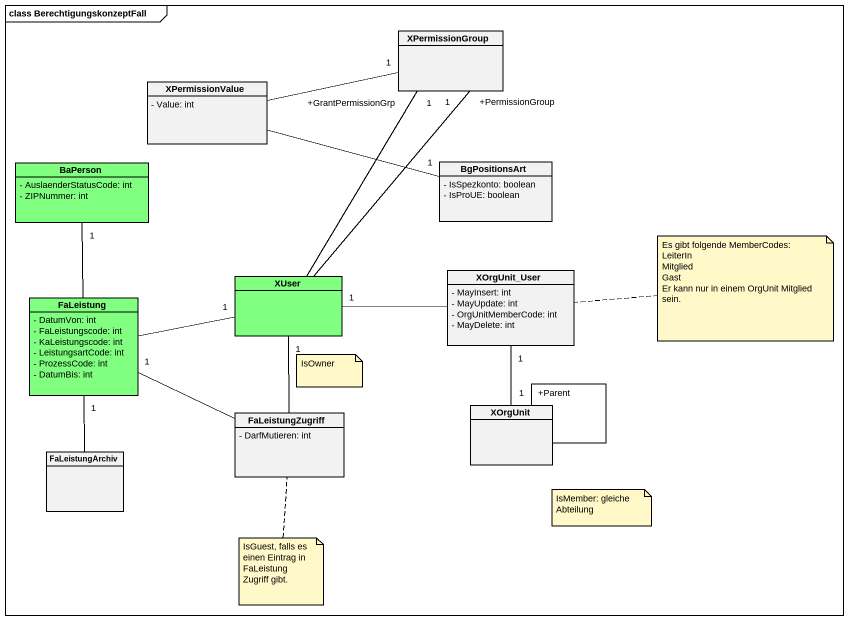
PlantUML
@startuml
mainframe class BerechtigungskonzeptFall
hide circle
hide empty members
skinparam classAttributeIconSize 0
class XPermissionGroup
class XPermissionValue {
  - Value: int
}
class BaPerson #80FF80 {
  - AuslaenderStatusCode: int
  - ZIPNummer: int
}
class BgPositionsArt {
  - IsSpezkonto: boolean
  - IsProUE: boolean
}
class XUser #80FF80
class XOrgUnit_User {
  - MayInsert: int
  - MayUpdate: int
  - OrgUnitMemberCode: int
  - MayDelete: int
}
class FaLeistung #80FF80 {
  - DatumVon: int
  - FaLeistungscode: int
  - KaLeistungscode: int
  - LeistungsartCode: int
  - ProzessCode: int
  - DatumBis: int
}
class FaLeistungZugriff {
  - DarfMutieren: int
}
class XOrgUnit
class FaLeistungArchiv
XPermissionValue -right- "1" XPermissionGroup
XPermissionValue -right- "1" BgPositionsArt
XUser -up- "+GrantPermissionGrp\n1" XPermissionGroup
XUser -up- "+PermissionGroup\n1" XPermissionGroup
XOrgUnit_User -left- "1" XUser
FaLeistung -up- "1" BaPerson
FaLeistung -right- "1" XUser
FaLeistungZugriff -up- "1" XUser
FaLeistungZugriff -left- "1" FaLeistung
XOrgUnit -up- "1" XOrgUnit_User
XOrgUnit -- "+Parent\n1" XOrgUnit
FaLeistungArchiv -up- "1" FaLeistung
note right of XOrgUnit_User
  Es gibt folgende MemberCodes:
  LeiterIn
  Mitglied
  Gast
  Er kann nur in einem OrgUnit Mitglied sein.
end note
note as N2
  IsOwner
end note
note as N3
  IsMember: gleiche Abteilung
end note
note bottom of FaLeistungZugriff : IsGuest, falls es einen Eintrag in FaLeistungZugriff gibt.
@enduml
